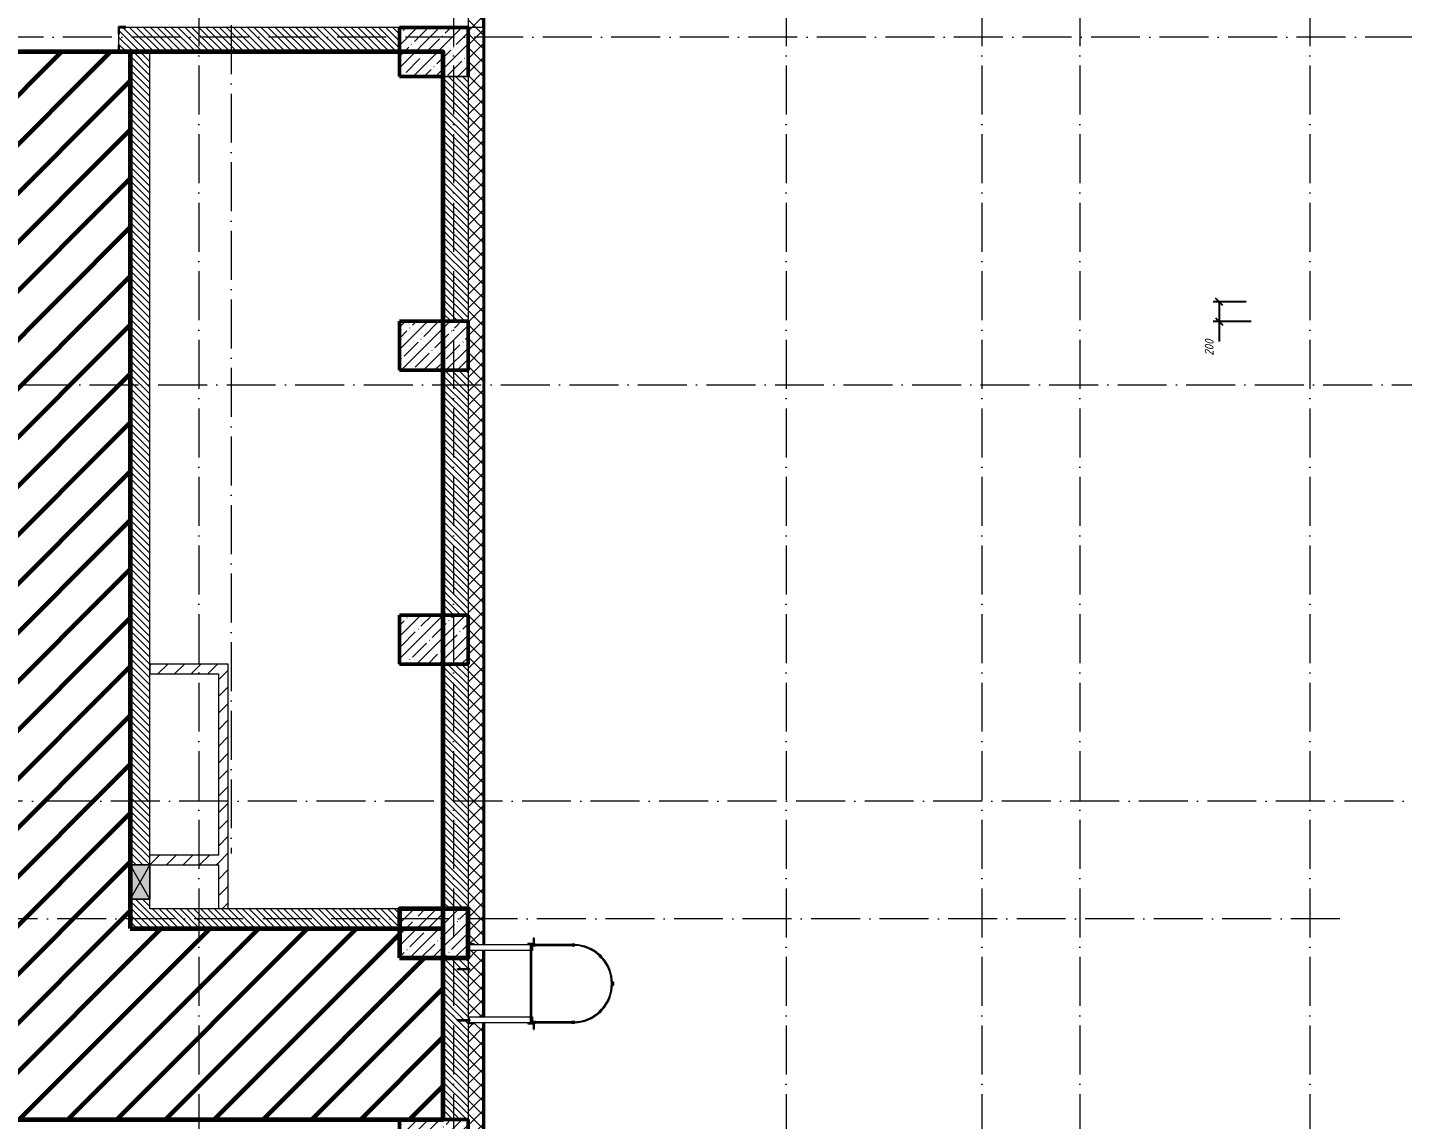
# Model space of a CAD drawing. Header units: millimetres. Extents: x -606178 to 312196, y -19338 to 632709.
# Drawn here: x -121515 to -107469, y 526325 to 537475 of the extents above; entities that cross this region are included whole.
import ezdxf

# ---------------------------------------------------------------- set-up
doc = ezdxf.new("R2010")
doc.units = ezdxf.units.MM
doc.linetypes.add('50_200_ШТРИХ_1Т_ш5_п1_п1_', pattern=[700, 500, -100, 0, -100])
for name, color, linetype, lineweight in [('6.4.1) Окр пт с инж. ПТ2.16', 3, 'Continuous', 60), ('6.4.3) Окр пт с инж. ПТ2.3', 150, 'Continuous', 60), ('A-____-____-DIMS', 7, 'Continuous', 9), ('A-DETL-GENF-OTLN', 7, 'Continuous', 9), ('A-GENM-____-MCUT', 7, 'Continuous', 25), ('A-GENM-____-OTLN', 7, 'Continuous', 9), ('A-GENM-____-OTLN-1', 7, 'Continuous', 25), ('A-GLAZ-____-OTLN', 7, 'Continuous', 9), ('A-WALL-____-MCUT', 7, 'Continuous', 13), ('A-WALL-____-MCUT-1', 7, 'Continuous', 9), ('A-WALL-____-PATT-1', 7, 'Continuous', 9), ('A-WALL-FNSH-MCUT-1', 7, 'Continuous', 9), ('S-COLS-____-MCUT', 7, 'Continuous', 50), ('S-COLS-____-OTLN', 7, 'Continuous', 9), ('S-GRID-____-OTLN-1', 7, '50_200_ШТРИХ_1Т_ш5_п1_п1_', 9)]:
    doc.layers.add(name, color=color, linetype=linetype, lineweight=lineweight)
doc.styles.add('ISOCPEUR_I_7', font='isocpeui.ttf', dxfattribs={"width": 0.9, "height": 90})
doc.dimstyles.new('ISO-1_8_0_9К_СРЕДНИЙ_Кладочные_1', dxfattribs={"dimscale": 304.8, "dimtxt": 89.638306, "dimasz": 0.246063, "dimexe": 0.19685, "dimexo": 0, "dimgap": 0, "dimtad": 1, "dimdec": 3, "dimrnd": 0.001, "dimdsep": 46, "dimtxsty": 'ISOCPEUR_I_7', "dimblk1": 'OBLIQUE', "dimblk2": 'OBLIQUE', "dimsah": 1, "dimcen": 0.09, "dimdle": 0.19685, "dimazin": 0, "dimtfac": 1, "dimtdec": 4, "dimtix": 1, "dimtmove": 0, "dimatfit": 3, "dimfxl": 1, "dimtvp": 1, "dimtolj": 1, "dimtzin": 0, "dimarcsym": 2})
pattern_1 = [(135, (-140714.89, 451794.26), (-35.35534, -35.35534), [])]
pattern_2 = [(45, (-140714.89, 451794.26), (-84.85281, 84.85281), [])]

# ---------------------------------------------------------------- blocks, each defined once
blk = doc.blocks.new('BSC_Колонна _Прямоугольная - 500х700-25279857-АР1_План отверстий 3 этажа в осях 1-64_Ю-ЯЯ')
at = {"layer": 'S-COLS-____-OTLN'}
h = blk.add_hatch(dxfattribs=at)
h.set_pattern_fill('FP_16', color=256, style=0, pattern_type=2)
h.set_pattern_definition([(315, (-76431.04, 23350), (114.04925, 114.04925), []), (315, (-76431.04, 23235.95), (114.04925, 114.04925), [201.613, -40.323, 3.353, -36.97])])
h.paths.add_polyline_path([(-250, -350), (250, -350), (250, 350), (-250, 350), (-250, -55)], flags=0)
at = {"layer": 'S-COLS-____-MCUT'}
for p, q in [((250, 350), (-250, 350)), ((-250, 350), (-250, -350)), ((250, -350), (250, 350)), ((-250, -350), (-170, -350)), ((-107, -350), (250, -350))]:
    blk.add_line(p, q, dxfattribs=at)
blk = doc.blocks.new('BSC_Колонна _Прямоугольная - 500х700-25976089-АР1_План отверстий 3 этажа в осях 1-64_Ю-ЯЯ')
at = {"layer": 'S-COLS-____-OTLN'}
h = blk.add_hatch(dxfattribs=at)
h.set_pattern_fill('FP_76', color=256, style=0, pattern_type=2)
h.set_pattern_definition([(315, (-74281.04, 23350), (114.04925, 114.04925), []), (315, (-74281.04, 23235.95), (114.04925, 114.04925), [201.613, -40.323, 3.353, -36.97])])
h.paths.add_polyline_path([(-250, -350), (250, -350), (250, 350), (-250, 350)], flags=0)
at = {"layer": 'S-COLS-____-MCUT'}
for p, q in [((250, 350), (-250, 350)), ((-250, 350), (-250, -350)), ((250, -350), (250, 350)), ((-250, -350), (250, -350))]:
    blk.add_line(p, q, dxfattribs=at)
blk = doc.blocks.new('BSC_Колонна _Прямоугольная - 500х700-V69-АР1_План отверстий 3 этажа в осях 1-64_Ю-ЯЯ')
at = {"layer": 'S-COLS-____-OTLN'}
h = blk.add_hatch(dxfattribs=at)
h.set_pattern_fill('FP_78', color=256, style=0, pattern_type=2)
h.set_pattern_definition([(315, (-79431.04, 23350), (114.04925, 114.04925), []), (315, (-79431.04, 23235.95), (114.04925, 114.04925), [201.613, -40.323, 3.353, -36.97])])
h.paths.add_polyline_path([(-250, -350), (250, -350), (250, 350), (-250, 350)], flags=0)
at = {"layer": 'S-COLS-____-MCUT'}
for p, q in [((250, 350), (-250, 350)), ((-250, 350), (-250, -350)), ((250, -350), (250, 350)), ((-250, -350), (250, -350))]:
    blk.add_line(p, q, dxfattribs=at)
blk = doc.blocks.new('BSC_Колонна _Прямоугольная - 500х700-V70-АР1_План отверстий 3 этажа в осях 1-64_Ю-ЯЯ')
at = {"layer": 'S-COLS-____-OTLN'}
h = blk.add_hatch(dxfattribs=at)
h.set_pattern_fill('FP_79', color=256, style=0, pattern_type=2)
h.set_pattern_definition([(315, (-82431.04, 23350), (114.04925, 114.04925), []), (315, (-82431.04, 23235.95), (114.04925, 114.04925), [201.613, -40.323, 3.353, -36.97])])
h.paths.add_polyline_path([(-250, -350), (250, -350), (250, 350), (-250, 350)], flags=0)
at = {"layer": 'S-COLS-____-MCUT'}
for p, q in [((250, 350), (-250, 350)), ((-250, 350), (-250, -350)), ((250, -350), (250, 350)), ((-250, -350), (250, -350))]:
    blk.add_line(p, q, dxfattribs=at)
blk = doc.blocks.new('Фахверк_СКБ_Уголок - 250_3380-27498580-АР1_План отверстий 3 этажа в осях 1-64_Ю-ЯЯ')
at = {"layer": 'A-GENM-____-MCUT'}
for p, q in [((200, 181), (125, 181)), ((125, 181), (125, 106)), ((131, 106), (131, 175)), ((131, 175), (200, 175)), ((200, 175), (200, 181)), ((125, 106), (131, 106)), ((131, -6), (125, -6)), ((125, -6), (125, -81)), ((125, -81), (200, -81)), ((131, -75), (131, -6)), ((200, -75), (131, -75)), ((200, -81), (200, -75))]:
    blk.add_line(p, q, dxfattribs=at)
blk = doc.blocks.new('Лестница_Металлическая_Кровля_Перепад - Назначение габаритов по экземпляру-30749997-АР1_План отверстий 3 этажа в осях 1-64_Ю-ЯЯ')
at = {"layer": 'A-GENM-____-MCUT'}
for p, q in [((140, 1610), (110, 1610)), ((110, 1610), (110, 1600)), ((140, 1610), (110, 1610)), ((110, 1610), (110, 1600)), ((110, 1600), (140, 1600)), ((110, 1600), (140, 1600)), ((140, 1600), (140, 1610)), ((140, 1600), (140, 1610)), ((-147, 1493), (-168, 1472)), ((-168, 1472), (-161, 1465)), ((-161, 1465), (-140, 1486)), ((-140, 1486), (-147, 1493)), ((397, 1493), (390, 1486)), ((390, 1486), (411, 1465)), ((418, 1472), (397, 1493)), ((411, 1465), (418, 1472)), ((-275, 1215), (-275, 1185)), ((-265, 1215), (-275, 1215)), ((-275, 1185), (-265, 1185)), ((-265, 1185), (-265, 1215)), ((525, 1215), (515, 1215)), ((515, 1215), (515, 1185)), ((515, 1185), (525, 1185)), ((525, 1185), (525, 1215)), ((-265, 815), (-275, 815)), ((-275, 815), (-275, 785)), ((-265, 785), (-265, 815)), ((525, 815), (515, 815)), ((515, 815), (515, 785)), ((525, 785), (525, 815))]:
    blk.add_line(p, q, dxfattribs=at)
at = {"layer": 'A-GENM-____-OTLN'}
for p, q in [((-275, 1185), (-275, 815)), ((-265, 815), (-265, 1185)), ((515, 1185), (515, 815)), ((525, 815), (525, 1185))]:
    blk.add_line(p, q, dxfattribs=at)
for radius, start, end in [(390, 0, 180), (400, 47.1513, 132.8487), (400, 137.1513, 177.8405), (400, 2.1595, 42.8487)]:
    blk.add_arc((125, 1200), radius, start, end, dxfattribs=at)
blk = doc.blocks.new('ЛМ_Арматурный стержень_ГОСТ 5781-82 - Ø 18 А240-29172526-АР1_План отверстий 3 этажа в осях 1-64_Ю-ЯЯ')
at = {"layer": 'A-GENM-____-OTLN'}
for p, q in [((24334, 76318), (24334, 75518)), ((24334, 76318), (24343, 76318)), ((24343, 76318), (24352, 76318)), ((24352, 75518), (24352, 76318)), ((24343, 75518), (24334, 75518)), ((24352, 75518), (24343, 75518))]:
    blk.add_line(p, q, dxfattribs=at)
blk = doc.blocks.new('ЛМ_Уголок_ГОСТ 8509-93 - L 63х63x6-29176215-АР1_План отверстий 3 этажа в осях 1-64_Ю-ЯЯ')
at = {"layer": 'A-GENM-____-MCUT'}
for p, q in [((24369, 76324), (24312, 76324)), ((24312, 76324), (24312, 76318)), ((24360, 76318), (24375, 76318)), ((24375, 76381), (24369, 76381)), ((24369, 76381), (24369, 76324)), ((24375, 76318), (24375, 76381))]:
    blk.add_line(p, q, dxfattribs=at)
blk = doc.blocks.new('ЛМ_Уголок_ГОСТ 8509-93 - L 63х63x6-29176216-АР1_План отверстий 3 этажа в осях 1-64_Ю-ЯЯ')
at = {"layer": 'A-GENM-____-MCUT'}
for p, q in [((24312, 75518), (24312, 75512)), ((24312, 75512), (24369, 75512)), ((24375, 75518), (24360, 75518)), ((24369, 75512), (24369, 75455)), ((24369, 75455), (24375, 75455)), ((24375, 75455), (24375, 75518))]:
    blk.add_line(p, q, dxfattribs=at)
blk = doc.blocks.new('Анкер клиновой - Анкер клиновой МКТ V-A 10-10-15_115-14811140-АР1_План отверстий 3 этажа в осях 1-64_Ю-ЯЯ')
at = {"layer": 'A-GENM-____-OTLN'}
for p, q in [((23706, 76071), (23591, 76071)), ((23591, 76061), (23591, 76071)), ((23591, 76061), (23706, 76061)), ((23710, 76074), (23706, 76074)), ((23706, 76058), (23706, 76074)), ((23706, 76074), (23706, 76072)), ((23706, 76060), (23706, 76058)), ((23706, 76058), (23710, 76058)), ((23710, 76072), (23710, 76074)), ((23710, 76074), (23710, 76058)), ((23720, 76071), (23710, 76071)), ((23710, 76061), (23720, 76061)), ((23710, 76058), (23710, 76060)), ((23720, 76071), (23720, 76061))]:
    blk.add_line(p, q, dxfattribs=at)
blk = doc.blocks.new('Анкер клиновой - Анкер клиновой МКТ V-A 10-10-15_115-V208-АР1_План отверстий 3 этажа в осях 1-64_Ю-ЯЯ')
at = {"layer": 'A-GENM-____-OTLN'}
for p, q in [((23700, 75550), (23591, 75550)), ((23591, 75540), (23591, 75550)), ((23591, 75540), (23700, 75540)), ((23710, 75553), (23706, 75553)), ((23706, 75537), (23710, 75537)), ((23710, 75551), (23710, 75553)), ((23710, 75553), (23710, 75537)), ((23720, 75550), (23710, 75550)), ((23710, 75540), (23720, 75540)), ((23710, 75537), (23710, 75539)), ((23720, 75550), (23720, 75540))]:
    blk.add_line(p, q, dxfattribs=at)
blk = doc.blocks.new('ЛМ_Уголок_ГОСТ 8509-93 - L 63х63x6-29171483-АР1_План отверстий 3 этажа в осях 1-64_Ю-ЯЯ')
at = {"layer": 'A-GENM-____-OTLN'}
for p, q in [((23700, 76324), (23700, 76261)), ((23763, 76324), (23700, 76324)), ((23706, 76261), (23706, 76318)), ((23706, 76318), (23763, 76318)), ((23763, 76318), (23763, 76324)), ((23700, 76261), (23706, 76261))]:
    blk.add_line(p, q, dxfattribs=at)
blk = doc.blocks.new('ЛМ_Уголок_ГОСТ 8509-93 - L 63х63x6-29171484-АР1_План отверстий 3 этажа в осях 1-64_Ю-ЯЯ')
at = {"layer": 'A-GENM-____-OTLN'}
for p, q in [((23706, 75575), (23700, 75575)), ((23700, 75575), (23700, 75512)), ((23706, 75518), (23706, 75575)), ((23700, 75512), (23763, 75512)), ((23763, 75518), (23706, 75518)), ((23763, 75512), (23763, 75518))]:
    blk.add_line(p, q, dxfattribs=at)
blk = doc.blocks.new('ЛМ_Уголок_ГОСТ 8509-93 - L 63х63x6-30750527-АР1_План отверстий 3 этажа в осях 1-64_Ю-ЯЯ')
at = {"layer": 'A-GENM-____-OTLN'}
for p, q in [((0, 45), (0, -18)), ((619, 45), (0, 45)), ((645, 45), (637, 45)), ((645, -18), (645, 45)), ((48, -18), (619, -18)), ((637, -18), (645, -18))]:
    blk.add_line(p, q, dxfattribs=at)
blk = doc.blocks.new('ЛМ_Уголок_ГОСТ 8509-93 - L 63х63x6-30750528-АР1_План отверстий 3 этажа в осях 1-64_Ю-ЯЯ')
at = {"layer": 'A-GENM-____-OTLN'}
for p, q in [((0, 18), (0, -4)), ((619, 18), (48, 18)), ((645, 18), (637, 18)), ((645, -45), (645, 18)), ((0, -14), (0, -45)), ((0, -45), (619, -45)), ((637, -45), (645, -45))]:
    blk.add_line(p, q, dxfattribs=at)
blk = doc.blocks.new('AR_Отверстие прямоугольное _в стене_ - AR_Отверстие прямоугольное _в стене__ОВ-36906073-АР1_План отверстий 3 этажа в осях 1-64_Ю-ЯЯ')
at = {"layer": 'A-GLAZ-____-OTLN'}
blk.add_hatch(color=256, dxfattribs=at).paths.add_polyline_path([(175, 100), (-175, 100), (-175, -100), (175, -100)], flags=0)
at = {"layer": 'A-DETL-GENF-OTLN'}
for p, q in [((-175, -100), (-175, 100)), ((-175, 100), (175, 100)), ((175, 100), (-175, -100)), ((-175, 100), (175, -100)), ((175, 100), (-175, 100)), ((-175, 100), (-175, -100)), ((175, 100), (175, -100)), ((175, -100), (175, 100)), ((175, -100), (-175, -100)), ((-175, -100), (175, -100))]:
    blk.add_line(p, q, dxfattribs=at)
blk = doc.blocks.new('_Oblique')
at = {"color": 0, "linetype": 'ByBlock', "lineweight": -2}
blk.add_line((-0.5, -0.5), (0.5, 0.5), dxfattribs=at)
blk = doc.blocks.new('*D5320')
at = {"layer": 'A-____-____-DIMS', "color": 0, "lineweight": -2, "transparency": 16777216}
for p, q in [((-109515, 525825), (-109515, 526122)), ((-109015, 525825), (-109575, 525825)), ((-109515, 525565), (-109515, 525825)), ((-109065, 525625), (-109575, 525625))]:
    blk.add_line(p, q, dxfattribs=at)
at = {"layer": 'Defpoints', "color": 0, "transparency": 16777216}
for p in [(-109515, 525825), (-109015, 525825), (-109065, 525625)]:
    blk.add_point(p, dxfattribs=at)
at = {"layer": 'A-____-____-DIMS', "color": 0, "lineweight": -2, "transparency": 16777216, "xscale": 75, "yscale": 75, "zscale": 75}
for p, rotation in [((-109515, 525825), 90), ((-109515, 525625), 270)]:
    blk.add_blockref('_Oblique', p, dxfattribs=dict(at, rotation=rotation))
at = {"layer": 'A-____-____-DIMS', "color": 0, "transparency": 16777216, "insert": (-109489, 525977), "char_height": 90, "width": 409.58, "attachment_point": 1, "rotation": 90, "line_spacing_factor": 1.149209, "style": 'ISOCPEUR_I_7'}
blk.add_mtext('\\A1;200', dxfattribs=at)
blk = doc.blocks.new('*D5410')
at = {"layer": 'A-____-____-DIMS', "color": 0, "lineweight": -2, "transparency": 16777216}
for p, q in [((-109065, 534675), (-109402, 534675)), ((-109342, 534675), (-109342, 534415)), ((-109015, 534475), (-109402, 534475)), ((-109342, 534475), (-109342, 534269))]:
    blk.add_line(p, q, dxfattribs=at)
at = {"layer": 'Defpoints', "color": 0, "transparency": 16777216}
for p in [(-109342, 534675), (-109065, 534675), (-109015, 534475)]:
    blk.add_point(p, dxfattribs=at)
at = {"layer": 'A-____-____-DIMS', "color": 0, "lineweight": -2, "transparency": 16777216, "xscale": 75, "yscale": 75, "zscale": 75}
for p, rotation in [((-109342, 534675), 90), ((-109342, 534475), 270)]:
    blk.add_blockref('_Oblique', p, dxfattribs=dict(at, rotation=rotation))
at = {"layer": 'A-____-____-DIMS', "color": 0, "transparency": 16777216, "insert": (-109489, 534124), "char_height": 90, "width": 409.58, "attachment_point": 1, "rotation": 90, "line_spacing_factor": 1.149209, "style": 'ISOCPEUR_I_7'}
blk.add_mtext('\\A1;200', dxfattribs=at)

msp = doc.modelspace()

# ---------------------------------------------------------------- hatches: boundary and pattern name
at = {"layer": '6.4.3) Окр пт с инж. ПТ2.3'}
h = msp.add_hatch(dxfattribs=at)
h.set_pattern_fill('ANSI31', color=256, scale=111)
h.paths.add_polyline_path([(-120464.891, 537225.3011), (-122514.891, 537225.3011), (-122514.891, 536675.3011), (-123014.891, 536675.3011), (-123014.891, 537225.3011), (-127214.891, 537225.3011), (-127214.891, 536675.3011), (-127714.891, 536675.3011), (-127714.891, 537225.3011), (-130814.891, 537225.3011), (-130814.891, 536675.3011), (-131314.891, 536675.3011), (-131314.891, 537225.3011), (-133114.891, 537225.3011), (-133114.891, 526325.3011), (-117268.0784, 526325.3011), (-117268.0784, 527975.3011), (-117714.891, 527975.3011), (-117714.891, 528275.3011), (-120464.891, 528275.3011)])
at = {"layer": 'A-WALL-____-PATT-1'}
h = msp.add_hatch(dxfattribs=at)
h.set_pattern_fill('FP_4', color=256, style=0, pattern_type=2)
h.set_pattern_definition([(45, (-140714.89, 451794.26), (-70.71068, 70.71068), []), (135, (-140714.89, 451794.26), (-70.71068, -70.71068), [])])
h.paths.add_polyline_path([(-116864.891, 519725.3011), (-116864.891, 520475.3011), (-117008.891, 520475.3011), (-117008.891, 520400.3011), (-117014.891, 520400.3011), (-117014.891, 519725.3011), (-116868.149, 519725.3011)], flags=0)
h.paths.add_polyline_path([(-116864.891, 522275.3011), (-116864.891, 527312.3011), (-116951.891, 527312.3011), (-116951.891, 527306.3011), (-117014.891, 527306.3011), (-117014.891, 522350.3011), (-117008.891, 522350.3011), (-117008.891, 522275.3011)], flags=0)
h.paths.add_polyline_path([(-116999.891, 527312.3011), (-116999.891, 527334.3011), (-117008.891, 527333.6443), (-117008.891, 527312.3011), (-117004.891, 527312.3011)], flags=0)
h.paths.add_polyline_path([(-117004.891, 527344.3011), (-116999.891, 527344.958), (-116999.1015, 527375.3011), (-116864.891, 527375.3011), (-116864.891, 528049.3011), (-116999.891, 528049.3011), (-116999.891, 528112.3011), (-117008.891, 528112.3011), (-117008.891, 528055.3011), (-117014.891, 528055.3011), (-117014.891, 527865.3011), (-116994.891, 527864.6313), (-116994.891, 527855.3011), (-117014.891, 527854.6443), (-117014.891, 527369.3011), (-117008.891, 527369.3011), (-117008.891, 527344.958), (-117004.891, 527344.958)], flags=0)
h.paths.add_polyline_path([(-116864.891, 528112.3011), (-116864.891, 537725.3011), (-117014.891, 537725.3011), (-117014.891, 528118.3011), (-116951.891, 528118.3011), (-116951.891, 528112.3011), (-116868.149, 528112.3011)], flags=0)
h = msp.add_hatch(dxfattribs=at)
h.set_pattern_fill('FP_9', color=256, style=0, pattern_type=2)
h.set_pattern_definition(pattern_1)
h.paths.add_polyline_path([(-120464.891, 537225.3011), (-117714.891, 537225.3011), (-117714.891, 537475.3011), (-120578.891, 537475.3011), (-120578.891, 537406.3011), (-120584.891, 537406.3011), (-120584.891, 537294.3011), (-120578.891, 537294.3011), (-120578.891, 537225.3011), (-120509.891, 537225.3011)], flags=0)
h = msp.add_hatch(dxfattribs=at)
h.set_pattern_fill('FP_9', color=256, style=0, pattern_type=2)
h.set_pattern_definition(pattern_1)
h.paths.add_polyline_path([(-120264.891, 528275.3011), (-120264.891, 528575.3011), (-120464.891, 528575.3011), (-120464.891, 528275.3011)], flags=0)
h.paths.add_polyline_path([(-120264.891, 528925.3011), (-120264.891, 537225.3011), (-120464.891, 537225.3011), (-120464.891, 528925.3011), (-120275.1767, 528925.3011)], flags=0)
h = msp.add_hatch(dxfattribs=at)
h.set_pattern_fill('FP_9', color=256, style=0, pattern_type=2)
h.set_pattern_definition(pattern_1)
h.paths.add_polyline_path([(-117014.891, 534475.3011), (-117014.891, 536975.3011), (-117264.891, 536975.3011), (-117264.891, 534475.3011)], flags=0)
h = msp.add_hatch(dxfattribs=at)
h.set_pattern_fill('FP_9', color=256, style=0, pattern_type=2)
h.set_pattern_definition(pattern_1)
h.paths.add_polyline_path([(-117014.891, 531475.3011), (-117014.891, 533975.3011), (-117264.891, 533975.3011), (-117264.891, 531475.3011)], flags=0)
h = msp.add_hatch(dxfattribs=at)
h.set_pattern_fill('FP_7', color=256, style=0, pattern_type=2)
h.set_pattern_definition(pattern_2)
h.paths.add_polyline_path([(-119564.891, 530875.3011), (-119564.891, 530975.3011), (-120264.891, 530975.3011), (-120264.891, 530875.3011)], flags=0)
h = msp.add_hatch(dxfattribs=at)
h.set_pattern_fill('FP_7', color=256, style=0, pattern_type=2)
h.set_pattern_definition(pattern_2)
h.paths.add_polyline_path([(-119519.3455, 528475.3011), (-119464.891, 528475.3011), (-119464.891, 530975.3011), (-119564.891, 530975.3011), (-119564.891, 528475.3011)], flags=0)
h = msp.add_hatch(dxfattribs=at)
h.set_pattern_fill('FP_9', color=256, style=0, pattern_type=2)
h.set_pattern_definition(pattern_1)
h.paths.add_polyline_path([(-117014.891, 528475.3011), (-117014.891, 530975.3011), (-117264.891, 530975.3011), (-117264.891, 528475.3011)], flags=0)
h = msp.add_hatch(dxfattribs=at)
h.set_pattern_fill('FP_7', color=256, style=0, pattern_type=2)
h.set_pattern_definition(pattern_2)
h.paths.add_polyline_path([(-119564.891, 528925.3011), (-119564.891, 529025.3011), (-120264.891, 529025.3011), (-120264.891, 528925.3011)], flags=0)
h = msp.add_hatch(dxfattribs=at)
h.set_pattern_fill('FP_9', color=256, style=0, pattern_type=2)
h.set_pattern_definition(pattern_1)
h.paths.add_polyline_path([(-117751.8812, 528275.3011), (-117714.891, 528275.3011), (-117714.891, 528475.3011), (-120264.891, 528475.3011), (-120264.891, 528275.3011), (-119519.3455, 528275.3011)], flags=0)
h = msp.add_hatch(dxfattribs=at)
h.set_pattern_fill('FP_9', color=256, style=0, pattern_type=2)
h.set_pattern_definition(pattern_1)
h.paths.add_polyline_path([(-117264.891, 526325.3011), (-117014.891, 526325.3011), (-117014.891, 527334.3011), (-117123.891, 527334.971), (-117123.891, 527344.3011), (-117014.891, 527344.3011), (-117014.891, 527855.3011), (-117123.891, 527855.971), (-117123.891, 527865.3011), (-117014.891, 527865.3011), (-117014.891, 527975.3011), (-117264.891, 527975.3011), (-117264.891, 526777.0482)], flags=0)
at = {"layer": 'S-COLS-____-OTLN'}
h = msp.add_hatch(dxfattribs=at)
h.set_pattern_fill('FP_12', color=256, style=0, pattern_type=2)
h.set_pattern_definition([(45, (-140714.89, 451794.26), (-114.04925, 114.04925), []), (45, (-140600.84, 451794.26), (-114.04925, 114.04925), [201.612, -40.322, 3.353, -36.97])])
h.paths.add_polyline_path([(-117264.891, 536975.3011), (-117014.891, 536975.3011), (-117014.891, 537475.3011), (-117714.891, 537475.3011), (-117714.891, 536975.3011)], flags=0)

# ---------------------------------------------------------------- linework, layer by layer
at = {"layer": '6.4.1) Окр пт с инж. ПТ2.16'}
for points in [[(-133114.891, 526325.3011), (-117268.0784, 526325.3011), (-117268.0784, 537225.3011), (-133114.891, 537225.3011)], [(-120464.891, 528275.3011), (-117268.0784, 528275.3011), (-117268.0784, 537225.3011), (-120464.891, 537225.3011)], [(-117714.891, 527975.3011), (-117014.891, 527975.3011), (-117014.891, 528475.3011), (-117714.891, 528475.3011)]]:
    msp.add_lwpolyline(points, close=True, dxfattribs=at)
at = {"layer": 'A-WALL-____-MCUT'}
for p, q in [((-116864.891, 537475.3011), (-116864.891, 537705.3011)), ((-120584.891, 537406.3011), (-120584.891, 537294.3011)), ((-116864.891, 537475.3011), (-120509.891, 537475.3011)), ((-117714.891, 537225.3011), (-117714.891, 537475.3011)), ((-120509.891, 537225.3011), (-120464.891, 537225.3011)), ((-120464.891, 537225.3011), (-120464.891, 528925.3011)), ((-120264.891, 528925.3011), (-120264.891, 537225.3011)), ((-120264.891, 537225.3011), (-117714.891, 537225.3011)), ((-117264.891, 536975.3011), (-117264.891, 534475.3011)), ((-117014.891, 536975.3011), (-117014.891, 534475.3011)), ((-117264.891, 533975.3011), (-117264.891, 531475.3011)), ((-117014.891, 533975.3011), (-117014.891, 531475.3011)), ((-117264.891, 530975.3011), (-117264.891, 528475.3011)), ((-117014.891, 530975.3011), (-117014.891, 528475.3011)), ((-120464.891, 528575.3011), (-120464.891, 528275.3011)), ((-120264.891, 528475.3011), (-120264.891, 528575.3011)), ((-117714.891, 528475.3011), (-120264.891, 528475.3011)), ((-120464.891, 528275.3011), (-117714.891, 528275.3011)), ((-117264.891, 527975.3011), (-117264.891, 526325.3011)), ((-117014.891, 527975.3011), (-117014.891, 527865.1308)), ((-117014.891, 527855.4715), (-117014.891, 527369.3011)), ((-117014.891, 527306.3011), (-117014.891, 526325.3011))]:
    msp.add_line(p, q, dxfattribs=at)
at = {"layer": 'A-WALL-____-MCUT-1'}
for p, q in [((-117014.891, 537725.3011), (-117014.891, 536975.3011)), ((-116858.891, 528112.3011), (-116858.891, 537724.3011)), ((-116852.891, 528112.3011), (-116852.891, 537724.3011)), ((-120264.891, 537225.3011), (-120464.891, 537225.3011)), ((-117014.891, 536975.3011), (-117264.891, 536975.3011)), ((-116864.891, 527375.3011), (-116864.891, 528049.3011)), ((-116858.891, 527375.3011), (-116858.891, 528049.3011)), ((-116852.891, 527375.3011), (-116852.891, 528049.3011)), ((-116864.891, 522275.3011), (-116864.891, 527312.3011)), ((-116858.891, 522275.3011), (-116858.891, 527312.3011)), ((-116852.891, 522275.3011), (-116852.891, 527312.3011))]:
    msp.add_line(p, q, dxfattribs=at)
at = {"layer": 'A-WALL-FNSH-MCUT-1'}
for p, q in [((-116864.891, 537724.3011), (-116864.891, 528112.3011)), ((-116844.891, 528112.3011), (-116844.891, 537724.3011)), ((-119464.891, 530975.3011), (-120264.891, 530975.3011)), ((-120264.891, 530975.3011), (-120264.891, 530875.3011)), ((-119464.891, 528475.3011), (-119464.891, 530975.3011)), ((-120264.891, 530875.3011), (-119564.891, 530875.3011)), ((-119564.891, 530875.3011), (-119564.891, 529025.3011)), ((-119564.891, 529025.3011), (-120264.891, 529025.3011)), ((-120264.891, 528925.3011), (-119564.891, 528925.3011)), ((-119564.891, 528925.3011), (-119564.891, 528475.3011)), ((-116844.891, 527375.3011), (-116844.891, 528049.3011)), ((-116844.891, 522275.3011), (-116844.891, 527312.3011))]:
    msp.add_line(p, q, dxfattribs=at)
at = {"layer": 'S-COLS-____-MCUT'}
for p, q in [((-117014.891, 537475.3011), (-117714.891, 537475.3011)), ((-117714.891, 537475.3011), (-117714.891, 536975.3011)), ((-117014.891, 536975.3011), (-117014.891, 537475.3011)), ((-117714.891, 536975.3011), (-117264.891, 536975.3011))]:
    msp.add_line(p, q, dxfattribs=at)
at = {"layer": 'S-COLS-____-OTLN'}
msp.add_line((-117264.891, 536975.3011), (-117014.891, 536975.3011), dxfattribs=at)
at = {"layer": 'S-GRID-____-OTLN-1'}
for p, q in [((-119764.891, 542687.1106), (-119764.891, 504685.847)), ((-117164.891, 542687.1106), (-117164.891, 518469.7429)), ((-113764.891, 542687.1106), (-113764.891, 504685.847)), ((-111764.891, 542687.1106), (-111764.891, 518469.7429)), ((-110764.891, 542687.1106), (-110764.891, 504685.847)), ((-108414.891, 542687.1106), (-108414.891, 518469.7429)), ((-119434.891, 542400.3549), (-119434.891, 529041.5894)), ((-36640.4843, 537375.3011), (-145383.6612, 537375.3011)), ((-145383.6612, 533825.3011), (-36640.4843, 533825.3011)), ((-93560.2932, 529575.3011), (-145383.6612, 529575.3011)), ((-108109.891, 528375.3011), (-145383.6612, 528375.3011))]:
    msp.add_line(p, q, dxfattribs=at)

# ---------------------------------------------------------------- block references
at = {"layer": 'A-GENM-____-OTLN'}
for name in ['ЛМ_Уголок_ГОСТ 8509-93 - L 63х63x6-29171483-АР1_План отверстий 3 этажа в осях 1-64_Ю-ЯЯ', 'ЛМ_Уголок_ГОСТ 8509-93 - L 63х63x6-29176215-АР1_План отверстий 3 этажа в осях 1-64_Ю-ЯЯ', 'ЛМ_Арматурный стержень_ГОСТ 5781-82 - Ø 18 А240-29172526-АР1_План отверстий 3 этажа в осях 1-64_Ю-ЯЯ', 'Анкер клиновой - Анкер клиновой МКТ V-A 10-10-15_115-14811140-АР1_План отверстий 3 этажа в осях 1-64_Ю-ЯЯ', 'Анкер клиновой - Анкер клиновой МКТ V-A 10-10-15_115-V208-АР1_План отверстий 3 этажа в осях 1-64_Ю-ЯЯ', 'ЛМ_Уголок_ГОСТ 8509-93 - L 63х63x6-29171484-АР1_План отверстий 3 этажа в осях 1-64_Ю-ЯЯ', 'ЛМ_Уголок_ГОСТ 8509-93 - L 63х63x6-29176216-АР1_План отверстий 3 этажа в осях 1-64_Ю-ЯЯ']:
    msp.add_blockref(name, (-140714.891, 451794.2592), dxfattribs=at)
at = {"layer": 'A-GENM-____-OTLN', "extrusion": (0, 0, -1), "rotation": 180}
for name, p in [('ЛМ_Уголок_ГОСТ 8509-93 - L 63х63x6-30750527-АР1_План отверстий 3 этажа в осях 1-64_Ю-ЯЯ', (116999.891, 528094.5011)), ('ЛМ_Уголок_ГОСТ 8509-93 - L 63х63x6-30750528-АР1_План отверстий 3 этажа в осях 1-64_Ю-ЯЯ', (116999.891, 527330.1011))]:
    msp.add_blockref(name, p, dxfattribs=at)
at = {"layer": 'A-GENM-____-OTLN', "rotation": 269.9999999999999}
msp.add_blockref('Лестница_Металлическая_Кровля_Перепад - Назначение габаритов по экземпляру-30749997-АР1_План отверстий 3 этажа в осях 1-64_Ю-ЯЯ', (-117139.891, 527837.3011), dxfattribs=at)
at = {"layer": 'A-GENM-____-OTLN-1'}
msp.add_blockref('Фахверк_СКБ_Уголок - 250_3380-27498580-АР1_План отверстий 3 этажа в осях 1-64_Ю-ЯЯ', (-120709.891, 537300.3011), dxfattribs=at)
at = {"layer": 'A-GLAZ-____-OTLN', "rotation": 269.9999999999999}
msp.add_blockref('AR_Отверстие прямоугольное _в стене_ - AR_Отверстие прямоугольное _в стене__ОВ-36906073-АР1_План отверстий 3 этажа в осях 1-64_Ю-ЯЯ', (-120364.891, 528750.3011), dxfattribs=at)
at = {"layer": 'S-COLS-____-OTLN', "rotation": 89.9999999999999}
for name, p in [('BSC_Колонна _Прямоугольная - 500х700-V70-АР1_План отверстий 3 этажа в осях 1-64_Ю-ЯЯ', (-117364.891, 534225.3011)), ('BSC_Колонна _Прямоугольная - 500х700-V69-АР1_План отверстий 3 этажа в осях 1-64_Ю-ЯЯ', (-117364.891, 531225.3011)), ('BSC_Колонна _Прямоугольная - 500х700-25279857-АР1_План отверстий 3 этажа в осях 1-64_Ю-ЯЯ', (-117364.891, 528225.3011)), ('BSC_Колонна _Прямоугольная - 500х700-25976089-АР1_План отверстий 3 этажа в осях 1-64_Ю-ЯЯ', (-117364.891, 526075.3011))]:
    msp.add_blockref(name, p, dxfattribs=at)

# ---------------------------------------------------------------- dimensions: what is measured, and where the dimension line sits
at = {"layer": 'A-____-____-DIMS'}
for base, p1, p2, picture, middle in [((-109342.4728, 534675.3011), (-109014.891, 534475.3011), (-109064.891, 534675.3011), '*D5410', (-109428.5046, 534268.8772)), ((-109514.5364, 525825.3011), (-109064.891, 525625.3011), (-109014.891, 525825.3011), '*D5320', (-109428.5046, 526122.2701))]:
    dim = msp.add_linear_dim(base=base, p1=p1, p2=p2, angle=90, dimstyle='ISO-1_8_0_9К_СРЕДНИЙ_Кладочные_1', override={"dimpost": '<>', "dimfxl": 206.155281}, dxfattribs=at)
    dim.commit()
    dim.dimension.update_dxf_attribs({"geometry": picture, "text_midpoint": middle, "dimtype": 160, "text_rotation": 90})

doc.saveas('drawing.dxf')
